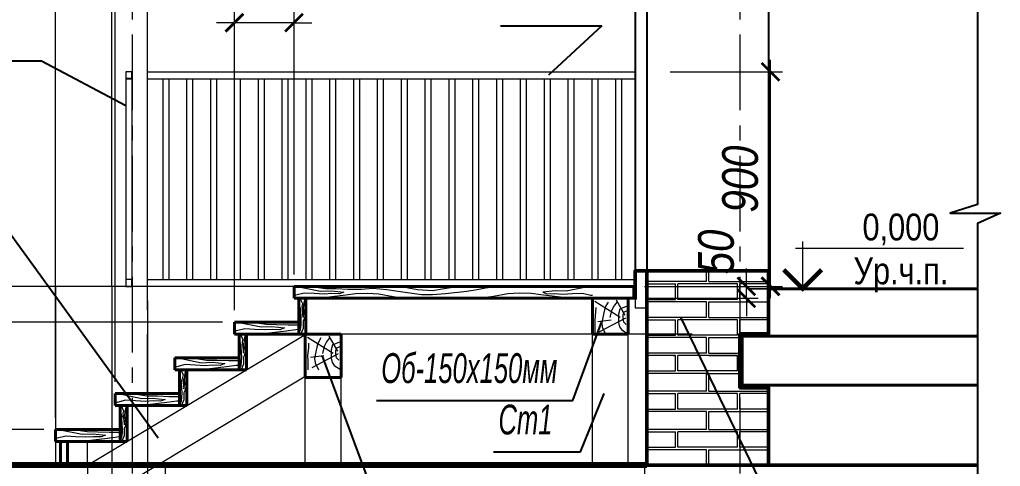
# Model space of a CAD drawing. Header units: millimetres. Extents: x 1582001 to 3303937, y 226471 to 491235.
# Drawn here: x 1601173 to 1609401, y 341480 to 345228 of the extents above; entities that cross this region are included whole.
import ezdxf
from ezdxf.enums import TextEntityAlignment as Align

# ---------------------------------------------------------------- set-up
doc = ezdxf.new("R2010")
doc.units = ezdxf.units.MM
for name, pattern in [('CENTER', [50.8, 31.75, -6.35, 6.35, -6.35]), ('CONTI', [0]), ('GOST2.303 4', [7, 5, -2, 0])]:
    doc.linetypes.add(name, pattern=pattern)
doc.layers.get('Defpoints').update_dxf_attribs({"color": 255, "lineweight": 30})
for name, color, linetype, lineweight in [('A-Wall-G', 22, 'Continuous', 50), ('Интерьер - Лестница_Ном_пера__1', 7, 'Continuous', 13), ('Конструктивный - Несущий_Ном_пера__1', 7, 'Continuous', 13), ('Оси', 251, 'CENTER', 9), ('Отметки', 123, 'Continuous', 18), ('Размер', 84, 'Continuous', 20), ('Стены несущие', 7, 'Continuous', 40), ('Утеплитель', 145, 'Continuous', 9), ('Штриховка', 252, 'Continuous', 15), ('Штриховки', 251, 'Continuous', 20)]:
    doc.layers.add(name, color=color, linetype=linetype, lineweight=lineweight)
doc.layers.add('Rasmer', color=135, linetype='Continuous')
doc.styles.add('-АР-', font='ARIALN.TTF', dxfattribs={"width": 0.98, "height": 300})
doc.styles.add('STYLE1', font='ARIALNI.TTF', dxfattribs={"height": 300})
doc.styles.add('стиль1', font='ARIALNI.TTF', dxfattribs={"width": 0.98, "height": 300})
doc.dimstyles.new('50', dxfattribs={"dimtxt": 270, "dimasz": 150, "dimexe": 100, "dimexo": 100, "dimgap": 100, "dimtad": 1, "dimdec": 0, "dimlfac": 0.5, "dimzin": 0, "dimdsep": 46, "dimtxsty": 'стиль1', "dimblk": 'ARCHTICK', "dimcen": 0, "dimdle": 100, "dimclrd": 256, "dimclre": 256, "dimclrt": 256, "dimadec": 0, "dimazin": 0, "dimtfac": 1, "dimtdec": 0, "dimtix": 1, "dimtmove": 1, "dimatfit": 0, "dimldrblk": 'DOTSMALL', "dimfxl": 0, "dimtolj": 1, "dimtzin": 0, "dimlwd": -1, "dimlwe": -1, "dimarcsym": 0})

# ---------------------------------------------------------------- blocks, each defined once
blk = doc.blocks.new('_ArchTick')
at = {"color": 0, "linetype": 'ByBlock', "const_width": 0.15}
blk.add_lwpolyline([(-0.5, -0.5), (0.5, 0.5)], dxfattribs=at)
blk = doc.blocks.new('*D1130')
at = {"layer": 'Defpoints', "color": 0, "lineweight": -3, "ltscale": 100, "transparency": 16777216}
for p in [(1800719.2, 238935.5), (1801842.7, 238935.5), (1801230.1, 238635.5)]:
    blk.add_point(p, dxfattribs=at)
at = {"layer": 'Размер', "ltscale": 100, "transparency": 16777216}
for p, q in [((1800719.2, 238935.5), (1800719.2, 239085.5)), ((1801742.7, 238935.5), (1800619.2, 238935.5)), ((1800719.2, 238635.5), (1800719.2, 238935.5)), ((1801130.1, 238635.5), (1800619.2, 238635.5)), ((1800719.2, 238635.5), (1800719.2, 238485.5))]:
    blk.add_line(p, q, dxfattribs=at)
at = {"layer": 'Размер', "ltscale": 100, "transparency": 16777216, "xscale": 150, "yscale": 150, "zscale": 150}
for p, rotation in [((1800719.2, 238935.5), 270), ((1800719.2, 238635.5), 90)]:
    blk.add_blockref('_ArchTick', p, dxfattribs=dict(at, rotation=rotation))
at = {"layer": 'Размер', "ltscale": 100, "transparency": 16777216, "insert": (1800466, 238234.5), "char_height": 300, "attachment_point": 5, "rotation": 90, "style": 'стиль1'}
blk.add_mtext('\\A1;150', dxfattribs=at)
blk = doc.blocks.new('_DotSmall')
at = {"color": 0, "linetype": 'ByBlock', "const_width": 0.5}
blk.add_lwpolyline([(-0.0625, 0, 1), (0.0625, 0, 1)], format="xyb", close=True, dxfattribs=at)
blk = doc.blocks.new('*D1131')
at = {"layer": 'Defpoints', "color": 0, "lineweight": -3, "ltscale": 100, "transparency": 16777216}
for p in [(1800719.2, 239835.5), (1801517.3, 239835.5), (1801842.7, 238935.5)]:
    blk.add_point(p, dxfattribs=at)
at = {"layer": 'Размер', "ltscale": 100, "transparency": 16777216}
for p, q in [((1800719.2, 238835.5), (1800719.2, 239935.5)), ((1801417.3, 239835.5), (1800619.2, 239835.5)), ((1801742.7, 238935.5), (1800619.2, 238935.5))]:
    blk.add_line(p, q, dxfattribs=at)
at = {"layer": 'Размер', "ltscale": 100, "transparency": 16777216, "xscale": 150, "yscale": 150, "zscale": 150}
for p, rotation in [((1800719.2, 239835.5), 90), ((1800719.2, 238935.5), 270)]:
    blk.add_blockref('_ArchTick', p, dxfattribs=dict(at, rotation=rotation))
at = {"layer": 'Размер', "ltscale": 100, "transparency": 16777216, "insert": (1800466, 239385.5), "char_height": 300, "attachment_point": 5, "rotation": 90, "style": 'стиль1'}
blk.add_mtext('\\A1;450', dxfattribs=at)
blk = doc.blocks.new('*D1132')
at = {"layer": 'Defpoints', "color": 0, "lineweight": -3, "ltscale": 100, "transparency": 16777216}
for p in [(1800719.2, 240135.5), (1803842.7, 240135.5), (1803342.7, 239835.5)]:
    blk.add_point(p, dxfattribs=at)
at = {"layer": 'Размер', "ltscale": 100, "transparency": 16777216}
for p, q in [((1800719.2, 240135.5), (1800719.2, 240285.5)), ((1803742.7, 240135.5), (1800619.2, 240135.5)), ((1800719.2, 239835.5), (1800719.2, 240135.5)), ((1803242.7, 239835.5), (1800619.2, 239835.5)), ((1800719.2, 239835.5), (1800719.2, 239685.5))]:
    blk.add_line(p, q, dxfattribs=at)
at = {"layer": 'Размер', "ltscale": 100, "transparency": 16777216, "xscale": 150, "yscale": 150, "zscale": 150}
for p, rotation in [((1800719.2, 240135.5), 270), ((1800719.2, 239835.5), 90)]:
    blk.add_blockref('_ArchTick', p, dxfattribs=dict(at, rotation=rotation))
at = {"layer": 'Размер', "ltscale": 100, "transparency": 16777216, "insert": (1800466, 240285.5), "char_height": 300, "attachment_point": 5, "rotation": 90, "style": 'стиль1'}
blk.add_mtext('\\A1;150', dxfattribs=at)
blk = doc.blocks.new('*D1133')
at = {"layer": 'Defpoints', "color": 0, "lineweight": -3, "ltscale": 100, "transparency": 16777216}
for p in [(1806694.7, 240135.5), (1807637.4, 240135.5), (1806694.7, 240035.5)]:
    blk.add_point(p, dxfattribs=at)
at = {"layer": 'Размер', "ltscale": 100, "transparency": 16777216}
for p, q in [((1807637.4, 240135.5), (1807637.4, 240285.5)), ((1806794.7, 240135.5), (1807737.4, 240135.5)), ((1807637.4, 240035.5), (1807637.4, 240135.5)), ((1806794.7, 240035.5), (1807737.4, 240035.5)), ((1807637.4, 240035.5), (1807637.4, 239885.5))]:
    blk.add_line(p, q, dxfattribs=at)
at = {"layer": 'Размер', "ltscale": 100, "transparency": 16777216, "xscale": 150, "yscale": 150, "zscale": 150}
for p, rotation in [((1807637.4, 240135.5), 270), ((1807637.4, 240035.5), 90)]:
    blk.add_blockref('_ArchTick', p, dxfattribs=dict(at, rotation=rotation))
at = {"layer": 'Размер', "ltscale": 100, "transparency": 16777216, "insert": (1807384.2, 240423.8), "char_height": 300, "attachment_point": 5, "rotation": 90, "style": 'стиль1'}
blk.add_mtext('\\A1;50', dxfattribs=at)
blk = doc.blocks.new('*D1134')
at = {"layer": 'Defpoints', "color": 0, "lineweight": -3, "ltscale": 100, "transparency": 16777216}
for p in [(1806897.2, 241935.1), (1807839.9, 241935.1), (1806694.7, 240135.5)]:
    blk.add_point(p, dxfattribs=at)
at = {"layer": 'Размер', "ltscale": 100, "transparency": 16777216}
for p, q in [((1807839.9, 240035.5), (1807839.9, 242035.1)), ((1806997.2, 241935.1), (1807939.9, 241935.1)), ((1806794.7, 240135.5), (1807939.9, 240135.5))]:
    blk.add_line(p, q, dxfattribs=at)
at = {"layer": 'Размер', "ltscale": 100, "transparency": 16777216, "xscale": 150, "yscale": 150, "zscale": 150}
for p, rotation in [((1807839.9, 241935.1), 90), ((1807839.9, 240135.5), 270)]:
    blk.add_blockref('_ArchTick', p, dxfattribs=dict(at, rotation=rotation))
at = {"layer": 'Размер', "ltscale": 100, "transparency": 16777216, "insert": (1807586.7, 241035.3), "char_height": 300, "attachment_point": 5, "rotation": 90, "style": 'стиль1'}
blk.add_mtext('\\A1;900', dxfattribs=at)
blk = doc.blocks.new('*D1135')
at = {"layer": 'Defpoints', "color": 0, "lineweight": -3, "ltscale": 100, "transparency": 16777216}
for p in [(1806346.7, 238635.5), (1806646.7, 238635.5), (1806346.7, 236386.1)]:
    blk.add_point(p, dxfattribs=at)
at = {"layer": 'Размер', "ltscale": 100, "transparency": 16777216}
for p, q in [((1806346.7, 238535.5), (1806346.7, 236286.1)), ((1806646.7, 238535.5), (1806646.7, 236286.1)), ((1806346.7, 236386.1), (1806196.7, 236386.1)), ((1806646.7, 236386.1), (1806346.7, 236386.1)), ((1806646.7, 236386.1), (1806796.7, 236386.1))]:
    blk.add_line(p, q, dxfattribs=at)
at = {"layer": 'Размер', "ltscale": 100, "transparency": 16777216, "xscale": 150, "yscale": 150, "zscale": 150}
blk.add_blockref('_ArchTick', (1806346.7, 236386.1), dxfattribs=at)
at = {"layer": 'Размер', "ltscale": 100, "transparency": 16777216, "xscale": 150, "yscale": 150, "zscale": 150, "rotation": 180}
blk.add_blockref('_ArchTick', (1806646.7, 236386.1), dxfattribs=at)
at = {"layer": 'Размер', "ltscale": 100, "transparency": 16777216, "insert": (1807154.5, 236639.3), "char_height": 300, "attachment_point": 5, "style": 'стиль1'}
blk.add_mtext('\\A1;150', dxfattribs=at)
blk = doc.blocks.new('*D1136')
at = {"layer": 'Defpoints', "color": 0, "lineweight": -3, "ltscale": 100, "transparency": 16777216}
for p in [(1803936.7, 238635.5), (1804236.7, 238635.5), (1803936.7, 236386.1)]:
    blk.add_point(p, dxfattribs=at)
at = {"layer": 'Размер', "ltscale": 100, "transparency": 16777216}
for p, q in [((1803936.7, 238535.5), (1803936.7, 236286.1)), ((1804236.7, 238535.5), (1804236.7, 236286.1)), ((1803936.7, 236386.1), (1803786.7, 236386.1)), ((1804086.7, 236386.1), (1803887.2, 235734.4)), ((1804236.7, 236386.1), (1803936.7, 236386.1)), ((1804236.7, 236386.1), (1803936.7, 236386.1)), ((1804236.7, 236386.1), (1804386.7, 236386.1)), ((1803887.2, 235734.4), (1803172, 235734.4))]:
    blk.add_line(p, q, dxfattribs=at)
at = {"layer": 'Размер', "ltscale": 100, "transparency": 16777216, "xscale": 150, "yscale": 150, "zscale": 150}
blk.add_blockref('_ArchTick', (1803936.7, 236386.1), dxfattribs=at)
at = {"layer": 'Размер', "ltscale": 100, "transparency": 16777216, "xscale": 150, "yscale": 150, "zscale": 150, "rotation": 180}
blk.add_blockref('_ArchTick', (1804236.7, 236386.1), dxfattribs=at)
at = {"layer": 'Размер', "ltscale": 100, "transparency": 16777216, "insert": (1803529.6, 235987.6), "char_height": 300, "attachment_point": 5, "style": 'стиль1'}
blk.add_mtext('\\A1;150', dxfattribs=at)
blk = doc.blocks.new('*D1137')
at = {"layer": 'Defpoints', "color": 0, "lineweight": -3, "ltscale": 100, "transparency": 16777216}
for p in [(1803342.7, 242346.6), (1803842.7, 240135.5), (1803342.7, 239835.5)]:
    blk.add_point(p, dxfattribs=at)
at = {"layer": 'Размер', "ltscale": 100, "transparency": 16777216}
for p, q in [((1803342.7, 239935.5), (1803342.7, 242446.6)), ((1803842.7, 240235.5), (1803842.7, 242446.6)), ((1803342.7, 242346.6), (1803192.7, 242346.6)), ((1803842.7, 242346.6), (1803342.7, 242346.6)), ((1803842.7, 242346.6), (1803992.7, 242346.6))]:
    blk.add_line(p, q, dxfattribs=at)
at = {"layer": 'Размер', "ltscale": 100, "transparency": 16777216, "xscale": 150, "yscale": 150, "zscale": 150}
blk.add_blockref('_ArchTick', (1803342.7, 242346.6), dxfattribs=at)
at = {"layer": 'Размер', "ltscale": 100, "transparency": 16777216, "xscale": 150, "yscale": 150, "zscale": 150, "rotation": 180}
blk.add_blockref('_ArchTick', (1803842.7, 242346.6), dxfattribs=at)
at = {"layer": 'Размер', "ltscale": 100, "transparency": 16777216, "insert": (1803592.7, 242599.8), "char_height": 300, "attachment_point": 5, "style": 'стиль1'}
blk.add_mtext('\\A1;250', dxfattribs=at)
blk = doc.blocks.new('*D1138')
at = {"layer": 'Defpoints', "color": 0, "lineweight": -3, "ltscale": 100, "transparency": 16777216}
for p in [(1802342.7, 243860.3), (1803342.7, 239835.5), (1802342.7, 239235.5)]:
    blk.add_point(p, dxfattribs=at)
at = {"layer": 'Размер', "ltscale": 100, "transparency": 16777216}
for p, q in [((1802342.7, 239335.5), (1802342.7, 243960.3)), ((1803342.7, 239935.5), (1803342.7, 243960.3)), ((1803442.7, 243860.3), (1802242.7, 243860.3))]:
    blk.add_line(p, q, dxfattribs=at)
at = {"layer": 'Размер', "ltscale": 100, "transparency": 16777216, "xscale": 150, "yscale": 150, "zscale": 150, "rotation": 180}
blk.add_blockref('_ArchTick', (1802342.7, 243860.3), dxfattribs=at)
at = {"layer": 'Размер', "ltscale": 100, "transparency": 16777216, "xscale": 150, "yscale": 150, "zscale": 150}
blk.add_blockref('_ArchTick', (1803342.7, 243860.3), dxfattribs=at)
at = {"layer": 'Размер', "ltscale": 100, "transparency": 16777216, "insert": (1802842.7, 244113.5), "char_height": 300, "attachment_point": 5, "style": 'стиль1'}
blk.add_mtext('\\A1;500', dxfattribs=at)
blk = doc.blocks.new('*D1139')
at = {"layer": 'Defpoints', "color": 0, "lineweight": -3, "ltscale": 100, "transparency": 16777216}
for p in [(1801842.7, 243860.3), (1802342.7, 239235.5), (1801842.7, 238935.5)]:
    blk.add_point(p, dxfattribs=at)
at = {"layer": 'Размер', "ltscale": 100, "transparency": 16777216}
for p, q in [((1801842.7, 239035.5), (1801842.7, 243960.3)), ((1802342.7, 239335.5), (1802342.7, 243960.3)), ((1801842.7, 243860.3), (1801692.7, 243860.3)), ((1802342.7, 243860.3), (1801842.7, 243860.3)), ((1802342.7, 243860.3), (1802492.7, 243860.3))]:
    blk.add_line(p, q, dxfattribs=at)
at = {"layer": 'Размер', "ltscale": 100, "transparency": 16777216, "xscale": 150, "yscale": 150, "zscale": 150}
blk.add_blockref('_ArchTick', (1801842.7, 243860.3), dxfattribs=at)
at = {"layer": 'Размер', "ltscale": 100, "transparency": 16777216, "xscale": 150, "yscale": 150, "zscale": 150, "rotation": 180}
blk.add_blockref('_ArchTick', (1802342.7, 243860.3), dxfattribs=at)
at = {"layer": 'Размер', "ltscale": 100, "transparency": 16777216, "insert": (1802092.7, 244113.5), "char_height": 300, "attachment_point": 5, "style": 'стиль1'}
blk.add_mtext('\\A1;250', dxfattribs=at)
blk = doc.blocks.new('*D1140')
at = {"layer": 'Defpoints', "color": 0, "lineweight": -3, "ltscale": 100, "transparency": 16777216}
for p in [(1802612.7, 240113.4), (1803936.7, 238635.5), (1802612.7, 236386.1)]:
    blk.add_point(p, dxfattribs=at)
at = {"layer": 'Размер', "ltscale": 100, "transparency": 16777216}
for p, q in [((1802612.7, 240013.4), (1802612.7, 236286.1)), ((1803936.7, 238535.5), (1803936.7, 236286.1)), ((1804036.7, 236386.1), (1802512.7, 236386.1))]:
    blk.add_line(p, q, dxfattribs=at)
at = {"layer": 'Размер', "ltscale": 100, "transparency": 16777216, "xscale": 150, "yscale": 150, "zscale": 150, "rotation": 180}
blk.add_blockref('_ArchTick', (1802612.7, 236386.1), dxfattribs=at)
at = {"layer": 'Размер', "ltscale": 100, "transparency": 16777216, "xscale": 150, "yscale": 150, "zscale": 150}
blk.add_blockref('_ArchTick', (1803936.7, 236386.1), dxfattribs=at)
at = {"layer": 'Размер', "ltscale": 100, "transparency": 16777216, "insert": (1803274.7, 236639.3), "char_height": 300, "attachment_point": 5, "style": 'стиль1'}
blk.add_mtext('\\A1;662', dxfattribs=at)
blk = doc.blocks.new('*D1141')
at = {"layer": 'Defpoints', "color": 0, "lineweight": -3, "ltscale": 100, "transparency": 16777216}
for p in [(1802312.7, 240135.5), (1802612.7, 240113.4), (1802312.7, 237864)]:
    blk.add_point(p, dxfattribs=at)
at = {"layer": 'Размер', "ltscale": 100, "transparency": 16777216}
for p, q in [((1802312.7, 240035.5), (1802312.7, 237764)), ((1802612.7, 240013.4), (1802612.7, 237764)), ((1802312.7, 237864), (1802162.7, 237864)), ((1802612.7, 237864), (1802312.7, 237864)), ((1802612.7, 237864), (1802312.7, 237864)), ((1802612.7, 237864), (1802762.7, 237864)), ((1803735.1, 237864), (1802612.7, 237864))]:
    blk.add_line(p, q, dxfattribs=at)
at = {"layer": 'Размер', "ltscale": 100, "transparency": 16777216, "xscale": 150, "yscale": 150, "zscale": 150}
blk.add_blockref('_ArchTick', (1802312.7, 237864), dxfattribs=at)
at = {"layer": 'Размер', "ltscale": 100, "transparency": 16777216, "xscale": 150, "yscale": 150, "zscale": 150, "rotation": 180}
blk.add_blockref('_ArchTick', (1802612.7, 237864), dxfattribs=at)
at = {"layer": 'Размер', "ltscale": 100, "transparency": 16777216, "insert": (1803377.5, 238117.2), "char_height": 300, "attachment_point": 5, "style": 'стиль1'}
blk.add_mtext('\\A1;150', dxfattribs=at)
blk = doc.blocks.new('OTMETKA')
at = {"color": 0, "linetype": 'Continuous', "lineweight": -2}
for p, q in [((24, 4.5), (5.2, 4.5)), ((6, 5.3), (6, 0)), ((9, 0), (0, 0)), ((0, 0), (6, 0))]:
    blk.add_line(p, q, dxfattribs=at)
at = {"color": 0, "linetype": 'Continuous', "lineweight": -2, "const_width": 0.5}
blk.add_lwpolyline([(3.88, 2.12), (6, 0), (8.12, 2.12)], dxfattribs=at)
at = {"color": 0, "linetype": 'Continuous', "lineweight": -2, "style": '-АР-', "flags": 8}
blk.add_attdef('OTMETKA', text='', height=3, dxfattribs=at).set_placement((17, 4.5), align=Align.BOTTOM_CENTER)
blk.add_attdef('FLOOR', text='', height=3, dxfattribs=at).set_placement((17, 3.5), align=Align.TOP_CENTER)
blk = doc.blocks.new('1-1')
blk.add_line((1807823.5, 244405.5), (1807823.5, 240265.5))
at = {"lineweight": 40, "ltscale": 100}
blk.add_line((1809576.3, 240115.5), (1807823.5, 240115.5), dxfattribs=at)
at = {"color": 0, "lineweight": -3, "ltscale": 100}
blk.add_lwpolyline([(1809576.3, 245193.6), (1809576.3, 240822.6), (1809346.4, 240750.5), (1809768.6, 240750.5), (1809576.3, 240661.4), (1809576.3, 236502.5)], dxfattribs=at)
for points in [[(1806703.5, 244405.5), (1806703.5, 240265.5)], [(1806803.5, 244395.5), (1806803.5, 240255.5)]]:
    blk.add_lwpolyline(points)
at = {"color": 255, "lineweight": -3, "ltscale": 100}
blk.add_lwpolyline([(1802482.5, 241876.5), (1802432.5, 241876.5)], dxfattribs=at)
at = {"lineweight": 40, "ltscale": 100}
blk.add_lwpolyline([(1809576.3, 239716.4), (1809576.3, 239716.4), (1807603.5, 239716.4), (1807603.5, 239716.4), (1807603.5, 239305.5), (1807603.5, 239305.5), (1809576.3, 239305.5)], dxfattribs=at)
at = {"layer": 'A-Wall-G', "lineweight": 20}
for p, q in [((1807303.5, 240175.5), (1807303.5, 240265.5)), ((1807303.5, 240175.5), (1807303.5, 240265.5)), ((1807323.5, 240175.5), (1807323.5, 240265.5)), ((1807323.5, 240175.5), (1807323.5, 240265.5)), ((1807303.5, 240175.5), (1806803.5, 240175.5)), ((1806803.5, 240155.5), (1807043.5, 240155.5)), ((1806803.5, 240155.5), (1807043.5, 240155.5)), ((1807043.5, 240025.5), (1807043.5, 240155.5)), ((1807563.5, 240155.5), (1807063.5, 240155.5)), ((1807563.5, 240155.5), (1807063.5, 240155.5)), ((1807063.5, 240025.5), (1807063.5, 240155.5)), ((1807323.5, 240175.5), (1807823.5, 240175.5)), ((1807563.5, 240025.5), (1807563.5, 240155.5)), ((1807583.5, 240025.5), (1807583.5, 240155.5)), ((1807823.5, 240155.5), (1807583.5, 240155.5)), ((1806803.5, 240025.5), (1807043.5, 240025.5)), ((1806803.5, 240025.5), (1807043.5, 240025.5)), ((1807563.5, 240025.5), (1807063.5, 240025.5)), ((1807563.5, 240025.5), (1807063.5, 240025.5)), ((1807303.5, 240005.5), (1806803.5, 240005.5)), ((1807303.5, 240005.5), (1806803.5, 240005.5)), ((1807303.5, 239875.5), (1807303.5, 240005.5)), ((1807303.5, 239875.5), (1807303.5, 240005.5)), ((1807323.5, 239875.5), (1807323.5, 240005.5)), ((1807323.5, 240005.5), (1807823.5, 240005.5)), ((1807323.5, 239875.5), (1807323.5, 240005.5)), ((1807323.5, 240005.5), (1807823.5, 240005.5)), ((1807303.5, 239875.5), (1806803.5, 239875.5)), ((1806803.5, 239855.5), (1807043.5, 239855.5)), ((1806803.5, 239855.5), (1807043.5, 239855.5)), ((1807043.5, 239745.5), (1807043.5, 239855.5)), ((1807043.5, 239725.5), (1807043.5, 239855.5)), ((1807563.5, 239855.5), (1807063.5, 239855.5)), ((1807563.5, 239855.5), (1807063.5, 239855.5)), ((1807063.5, 239725.5), (1807063.5, 239855.5)), ((1807323.5, 239875.5), (1807823.5, 239875.5)), ((1807563.5, 239725.5), (1807563.5, 239855.5)), ((1807563.5, 239725.5), (1807563.5, 239855.5)), ((1807583.5, 239725.5), (1807583.5, 239855.5)), ((1807823.5, 239855.5), (1807583.5, 239855.5)), ((1806803.5, 239725.5), (1807043.5, 239725.5)), ((1807303.5, 239705.5), (1806803.5, 239705.5)), ((1807303.5, 239705.5), (1806803.5, 239705.5)), ((1807023.5, 239725.5), (1807043.5, 239725.5)), ((1807563.5, 239725.5), (1807063.5, 239725.5)), ((1807563.5, 239725.5), (1807063.5, 239725.5)), ((1807303.5, 239575.5), (1807303.5, 239705.5)), ((1807303.5, 239575.5), (1807303.5, 239705.5)), ((1807323.5, 239575.5), (1807323.5, 239705.5)), ((1807323.5, 239705.5), (1807583.5, 239705.5)), ((1807323.5, 239575.5), (1807323.5, 239705.5)), ((1807323.5, 239705.5), (1807583.5, 239705.5)), ((1807823.5, 239745.5), (1807583.5, 239745.5)), ((1807823.5, 239745.5), (1807583.5, 239745.5)), ((1807303.5, 239575.5), (1806803.5, 239575.5)), ((1807043.5, 239555.5), (1806803.5, 239555.5)), ((1807023.5, 239555.5), (1807043.5, 239555.5)), ((1807023.5, 239555.5), (1807043.5, 239555.5)), ((1807043.5, 239425.5), (1807043.5, 239555.5)), ((1807043.5, 239425.5), (1807043.5, 239555.5)), ((1807563.5, 239555.5), (1807063.5, 239555.5)), ((1807063.5, 239425.5), (1807063.5, 239555.5)), ((1807563.5, 239555.5), (1807063.5, 239555.5)), ((1807063.5, 239425.5), (1807063.5, 239555.5)), ((1807323.5, 239575.5), (1807583.5, 239575.5)), ((1807323.5, 239555.5), (1807563.5, 239555.5)), ((1807323.5, 239555.5), (1807563.5, 239555.5)), ((1807563.5, 239425.5), (1807563.5, 239555.5)), ((1807563.5, 239425.5), (1807563.5, 239555.5)), ((1807583.5, 239425.5), (1807583.5, 239555.5)), ((1806803.5, 239425.5), (1807043.5, 239425.5)), ((1806803.5, 239425.5), (1807043.5, 239425.5)), ((1807303.5, 239405.5), (1806803.5, 239405.5)), ((1807303.5, 239405.5), (1806803.5, 239405.5)), ((1807563.5, 239425.5), (1807063.5, 239425.5)), ((1807563.5, 239425.5), (1807063.5, 239425.5)), ((1807303.5, 239275.5), (1807303.5, 239405.5)), ((1807303.5, 239275.5), (1807303.5, 239405.5)), ((1807303.5, 239255.5), (1807303.5, 239385.5)), ((1807303.5, 239255.5), (1807303.5, 239385.5)), ((1807323.5, 239275.5), (1807323.5, 239405.5)), ((1807323.5, 239405.5), (1807583.5, 239405.5)), ((1807323.5, 239275.5), (1807323.5, 239405.5)), ((1807323.5, 239405.5), (1807583.5, 239405.5)), ((1807323.5, 239255.5), (1807323.5, 239385.5)), ((1807323.5, 239255.5), (1807323.5, 239385.5)), ((1807303.5, 239255.5), (1806803.5, 239255.5)), ((1807303.5, 239255.5), (1806803.5, 239255.5)), ((1806803.5, 239235.5), (1807043.5, 239235.5)), ((1806803.5, 239235.5), (1807043.5, 239235.5)), ((1807043.5, 239105.5), (1807043.5, 239235.5)), ((1807043.5, 239105.5), (1807043.5, 239235.5)), ((1807563.5, 239235.5), (1807063.5, 239235.5)), ((1807063.5, 239105.5), (1807063.5, 239235.5)), ((1807563.5, 239235.5), (1807063.5, 239235.5)), ((1807063.5, 239105.5), (1807063.5, 239235.5)), ((1807323.5, 239255.5), (1807823.5, 239255.5)), ((1807323.5, 239255.5), (1807823.5, 239255.5)), ((1807563.5, 239105.5), (1807563.5, 239235.5)), ((1807563.5, 239105.5), (1807563.5, 239235.5)), ((1807583.5, 239105.5), (1807583.5, 239235.5)), ((1807823.5, 239235.5), (1807583.5, 239235.5)), ((1806803.5, 239105.5), (1807043.5, 239105.5)), ((1806803.5, 239105.5), (1807043.5, 239105.5)), ((1807303.5, 239085.5), (1806803.5, 239085.5)), ((1807303.5, 239085.5), (1806803.5, 239085.5)), ((1807563.5, 239105.5), (1807063.5, 239105.5)), ((1807563.5, 239105.5), (1807063.5, 239105.5)), ((1807303.5, 238955.5), (1807303.5, 239085.5)), ((1807303.5, 238955.5), (1807303.5, 239085.5)), ((1807303.5, 238935.5), (1807303.5, 239065.5)), ((1807303.5, 238935.5), (1807303.5, 239065.5)), ((1807323.5, 238955.5), (1807323.5, 239085.5)), ((1807323.5, 239085.5), (1807823.5, 239085.5)), ((1807323.5, 238955.5), (1807323.5, 239085.5)), ((1807323.5, 239085.5), (1807823.5, 239085.5)), ((1807323.5, 238935.5), (1807323.5, 239065.5)), ((1807323.5, 238935.5), (1807323.5, 239065.5)), ((1807823.5, 239105.5), (1807583.5, 239105.5)), ((1807823.5, 239105.5), (1807583.5, 239105.5)), ((1807303.5, 238935.5), (1806803.5, 238935.5)), ((1807303.5, 238935.5), (1806803.5, 238935.5)), ((1806803.5, 238915.5), (1807043.5, 238915.5)), ((1806803.5, 238915.5), (1807043.5, 238915.5)), ((1807043.5, 238785.5), (1807043.5, 238915.5)), ((1807043.5, 238785.5), (1807043.5, 238915.5)), ((1807563.5, 238915.5), (1807063.5, 238915.5)), ((1807063.5, 238785.5), (1807063.5, 238915.5)), ((1807563.5, 238915.5), (1807063.5, 238915.5)), ((1807063.5, 238785.5), (1807063.5, 238915.5)), ((1807323.5, 238935.5), (1807823.5, 238935.5)), ((1807323.5, 238935.5), (1807823.5, 238935.5)), ((1807563.5, 238785.5), (1807563.5, 238915.5)), ((1807563.5, 238785.5), (1807563.5, 238915.5)), ((1807583.5, 238785.5), (1807583.5, 238915.5)), ((1807823.5, 238915.5), (1807583.5, 238915.5)), ((1806803.5, 238785.5), (1807043.5, 238785.5)), ((1806803.5, 238785.5), (1807043.5, 238785.5)), ((1807563.5, 238785.5), (1807063.5, 238785.5)), ((1807563.5, 238785.5), (1807063.5, 238785.5)), ((1807823.5, 238785.5), (1807583.5, 238785.5)), ((1807823.5, 238785.5), (1807583.5, 238785.5)), ((1807303.5, 238765.5), (1806803.5, 238765.5)), ((1807303.5, 238765.5), (1806803.5, 238765.5)), ((1807303.5, 238635.5), (1807303.5, 238765.5)), ((1807303.5, 238635.5), (1807303.5, 238765.5)), ((1807323.5, 238635.5), (1807323.5, 238765.5)), ((1807323.5, 238765.5), (1807823.5, 238765.5)), ((1807323.5, 238635.5), (1807323.5, 238765.5)), ((1807323.5, 238765.5), (1807823.5, 238765.5)), ((1807303.5, 238635.5), (1806803.5, 238635.5)), ((1807323.5, 238635.5), (1807823.5, 238635.5))]:
    blk.add_line(p, q, dxfattribs=at)
at = {"layer": 'A-Wall-G', "color": 0, "ltscale": 100}
blk.add_line((1809576.3, 238635.4), (1806803.5, 238635.5), dxfattribs=at)
at = {"layer": 'A-Wall-G', "ltscale": 100}
for points in [[(1806703.5, 240025.5), (1806703.5, 240265.5), (1806803.5, 240265.5)], [(1807823.5, 238635.5), (1807823.5, 239285.5), (1807583.5, 239285.5), (1807583.5, 239735.5), (1807823.5, 239735.5), (1807823.5, 240265.5), (1806803.5, 240265.5), (1806803.5, 239965.5), (1806803.5, 239965.5), (1806803.5, 239515.5), (1806803.5, 239515.5), (1806803.5, 238635.5)]]:
    blk.add_lwpolyline(points, dxfattribs=at)
at = {"layer": 'Rasmer', "ltscale": 2}
for p, q in [((1805575.1, 242320.3), (1806426, 242320.3)), ((1806426, 242320.3), (1805976.5, 241907)), ((1800779.7, 242028), (1801724.3, 242028)), ((1801724.3, 242028), (1802432.5, 241653.3)), ((1800989, 241226.5), (1802703.2, 238863.6)), ((1807084.2, 239876.3), (1807981.6, 238027.6)), ((1804077.4, 239550.2), (1804667.7, 237960.6)), ((1806247.3, 238747.2), (1806444.6, 239237.5)), ((1804533.6, 239178.2), (1806181.5, 239178.2)), ((1805517.1, 238747.2), (1806247.3, 238747.2))]:
    blk.add_line(p, q, dxfattribs=at)
blk.add_lwpolyline([(1806181.5, 239178.2), (1806426.2, 239841.8)], dxfattribs=at)
at = {"layer": 'Интерьер - Лестница_Ном_пера__1', "linetype": 'Continuous', "lineweight": 40}
for p, q in [((1806694.7, 240135.5), (1803842.7, 240135.5)), ((1803842.7, 240035.5), (1803842.7, 240135.5)), ((1806694.7, 240035.5), (1806694.7, 240135.5)), ((1804242.7, 240035.5), (1803842.7, 240035.5)), ((1803882.7, 239735.5), (1803882.7, 240035.5)), ((1803942.7, 239734.4), (1803942.7, 240035.5)), ((1804242.7, 240035.5), (1806694.7, 240035.5)), ((1804242.7, 240035.5), (1804242.7, 240035.5)), ((1806346.7, 240035.5), (1806346.7, 239734.4)), ((1806646.7, 239734.4), (1806646.7, 240035.5)), ((1803882.7, 239835.5), (1803342.7, 239835.5)), ((1803342.7, 239735.5), (1803342.7, 239835.5)), ((1803442.7, 239735.5), (1803342.7, 239735.5)), ((1803382.7, 239435.5), (1803382.7, 239735.5)), ((1803442.7, 239435.5), (1803442.7, 239735.5)), ((1803442.7, 239735.5), (1803942.7, 239735.5)), ((1803936.7, 239735.5), (1803936.7, 239370.2)), ((1803936.7, 239735.5), (1804236.7, 239735.5)), ((1804236.7, 239370.2), (1804236.7, 239735.5)), ((1806346.7, 239734.4), (1806646.7, 239734.4)), ((1803382.7, 239535.5), (1802842.7, 239535.5)), ((1802842.7, 239435.5), (1802842.7, 239535.5)), ((1802942.7, 239435.5), (1802842.7, 239435.5)), ((1802882.7, 239135.5), (1802882.7, 239435.5)), ((1802942.7, 239135.5), (1802942.7, 239435.5)), ((1802942.7, 239435.5), (1803442.7, 239435.5)), ((1803936.7, 239370.2), (1804236.7, 239370.2)), ((1802882.7, 239235.5), (1802342.7, 239235.5)), ((1802342.7, 239135.5), (1802342.7, 239235.5)), ((1802442.7, 239135.5), (1802342.7, 239135.5)), ((1802382.7, 238835.5), (1802382.7, 239135.5)), ((1802442.7, 238835.5), (1802442.7, 239135.5)), ((1802442.7, 239135.5), (1802942.7, 239135.5)), ((1802382.7, 238935.5), (1801842.7, 238935.5)), ((1801842.7, 238835.5), (1801842.7, 238935.5)), ((1801942.7, 238835.5), (1801842.7, 238835.5)), ((1801882.7, 238635.5), (1801882.7, 238835.5)), ((1801942.7, 238635.5), (1801942.7, 238835.5)), ((1801942.7, 238835.5), (1802442.7, 238835.5)), ((1801942.7, 238835.5), (1801942.7, 238635.5)), ((1801942.7, 238635.5), (1801942.7, 238815.5)), ((1801942.7, 238635.5), (1801882.7, 238635.5))]:
    blk.add_line(p, q, dxfattribs=at)
at = {"layer": 'Интерьер - Лестница_Ном_пера__1', "linetype": 'Continuous', "lineweight": 80}
for p, q in [((1802109.4, 238635.5), (1799105.2, 238635.5)), ((1806803.5, 238635.5), (1802109.4, 238635.5))]:
    blk.add_line(p, q, dxfattribs=at)
at = {"layer": 'Конструктивный - Несущий_Ном_пера__1', "color": 24, "linetype": 'Continuous'}
for p, q in [((1802312.7, 240135.5), (1802312.7, 245011.5)), ((1802612.7, 240113.4), (1802612.7, 245011.5)), ((1802612.7, 241935.1), (1806703.5, 241935.1)), ((1802612.7, 241935.1), (1806703.5, 241935.1)), ((1802432.5, 241876.5), (1802432.5, 240194.1)), ((1802482.5, 241876.5), (1802482.5, 240194.1)), ((1802612.7, 241876.5), (1806703.5, 241876.5)), ((1802741, 241876.5), (1802741, 240194.1)), ((1802791, 241876.5), (1802791, 240194.1)), ((1802941, 241876.5), (1802941, 240194.1)), ((1802991, 241876.5), (1802991, 240194.1)), ((1803141, 241876.5), (1803141, 240194.1)), ((1803191, 241876.5), (1803191, 240194.1)), ((1803341, 241876.5), (1803341, 240194.1)), ((1803391, 241876.5), (1803391, 240194.1)), ((1803541, 241876.5), (1803541, 240194.1)), ((1803591, 241876.5), (1803591, 240194.1)), ((1803741, 241876.5), (1803741, 240194.1)), ((1803791, 241876.5), (1803791, 240194.1)), ((1803941, 241876.5), (1803941, 240194.1)), ((1803991, 241876.5), (1803991, 240194.1)), ((1804141, 241876.5), (1804141, 240194.1)), ((1804191, 241876.5), (1804191, 240194.1)), ((1804341, 241876.5), (1804341, 240194.1)), ((1804391, 241876.5), (1804391, 240194.1)), ((1804541, 241876.5), (1804541, 240194.1)), ((1804591, 241876.5), (1804591, 240194.1)), ((1804741, 241876.5), (1804741, 240194.1)), ((1804791, 241876.5), (1804791, 240194.1)), ((1804941, 241876.5), (1804941, 240194.1)), ((1804991, 241876.5), (1804991, 240194.1)), ((1805141, 241876.5), (1805141, 240194.1)), ((1805191, 241876.5), (1805191, 240194.1)), ((1805341, 241876.5), (1805341, 240194.1)), ((1805391, 241876.5), (1805391, 240194.1)), ((1805541, 241876.5), (1805541, 240194.1)), ((1805591, 241876.5), (1805591, 240194.1)), ((1805741, 241876.5), (1805741, 240194.1)), ((1805791, 241876.5), (1805791, 240194.1)), ((1805941, 241876.5), (1805941, 240194.1)), ((1805991, 241876.5), (1805991, 240194.1)), ((1806141, 241876.5), (1806141, 240194.1)), ((1806191, 241876.5), (1806191, 240194.1)), ((1806341, 241876.5), (1806341, 240194.1)), ((1806391, 241876.5), (1806391, 240194.1)), ((1806541, 241876.5), (1806541, 240194.1)), ((1806591, 241876.5), (1806591, 240194.1)), ((1802612.7, 240194.1), (1806703.5, 240194.1)), ((1804242.7, 240135.5), (1806703.5, 240135.5)), ((1806782.7, 240135.5), (1806883.2, 240135.5)), ((1806646.7, 239734.4), (1806646.7, 240035.5)), ((1802109.4, 238635.5), (1803942.7, 239735.5)), ((1807183.2, 239734.4), (1804242.7, 239734.4)), ((1806346.7, 238635.5), (1806346.7, 239734.4)), ((1806646.7, 238635.5), (1806646.7, 239734.4)), ((1803936.7, 238635.5), (1803936.7, 239634.4)), ((1804236.7, 238635.5), (1804236.7, 239634.4)), ((1802109.4, 238635.5), (1802109.4, 238835.5))]:
    blk.add_line(p, q, dxfattribs=at)
for points in [[(1802432.5, 241876.5), (1802483, 241876.5), (1802483, 241935.1), (1802432.5, 241935.1)], [(1802432.5, 240135.5), (1802483, 240135.5), (1802483, 240194.1), (1802432.5, 240194.1)]]:
    blk.add_lwpolyline(points, close=True, dxfattribs=at)
at = {"layer": 'Конструктивный - Несущий_Ном_пера__1', "color": 0, "linetype": 'Continuous'}
blk.add_lwpolyline([(1803842.7, 240135.5), (1801842.7, 240135.5), (1801842.7, 238635.5)], dxfattribs=at)
at = {"layer": 'Конструктивный - Несущий_Ном_пера__1', "color": 24, "linetype": 'Continuous'}
blk.add_lwpolyline([(1802109.4, 238635.5), (1802109.4, 238485.5), (1802442.5, 238485.5), (1803942.7, 239385.7)], dxfattribs=at)
at = {"layer": 'Оси', "ltscale": 20}
for p, q in [((1802483.5, 245295.5), (1802483.5, 234446.4)), ((1807583.5, 245295.5), (1807583.5, 234446.4))]:
    blk.add_line(p, q, dxfattribs=at)
at = {"layer": 'Стены несущие'}
blk.add_lwpolyline([(1804263.5, 240035.5), (1806703.5, 240035.5), (1806703.5, 240265.5), (1806803.5, 240265.5)], dxfattribs=at)
at = {"layer": 'Утеплитель'}
blk.add_lwpolyline([(1806803.5, 240265.5), (1806703.5, 240265.5), (1806703.5, 239955.5), (1806803.5, 239955.5)], close=True, dxfattribs=at)
at = {"layer": 'Штриховка', "linetype": 'CONTI', "ltscale": 20}
for p, q in [((1806620.5, 239891.1), (1806547.9, 240018.8)), ((1806580.1, 239872.8), (1806365.7, 240007.4)), ((1806374.7, 239959), (1806373.1, 239921.2)), ((1806446.7, 239938), (1806432.2, 239873.6)), ((1806459.7, 239972.4), (1806446.7, 239938)), ((1806477.4, 240003.6), (1806459.7, 239972.4)), ((1806526.4, 239970.3), (1806506.6, 239931.8)), ((1806550.3, 240003.6), (1806526.4, 239970.3)), ((1806574.8, 239943.7), (1806563.9, 239901.6)), ((1806601.4, 239954.7), (1806574.8, 239943.7)), ((1806646.7, 239973.4), (1806601.4, 239954.7)), ((1806373.1, 239921.2), (1806366.5, 239851.4)), ((1806624.3, 239868.3), (1806401, 239751.3)), ((1806432.2, 239873.6), (1806424, 239830.1)), ((1806506.6, 239931.8), (1806491, 239873.5)), ((1806563.9, 239901.6), (1806564.9, 239865.2)), ((1806564.9, 239865.2), (1806564.9, 239832.9)), ((1806609.7, 239918.2), (1806600.3, 239893.3)), ((1806600.3, 239893.3), (1806600.3, 239863.1)), ((1806600.3, 239863.1), (1806605.5, 239839.2)), ((1806646.7, 239933.6), (1806609.7, 239918.2)), ((1806366.5, 239851.4), (1806367.3, 239811.2)), ((1806367.3, 239811.2), (1806367.3, 239735.5)), ((1806503.7, 239851.4), (1806392, 239837.5)), ((1806424, 239830.1), (1806428.9, 239794.8)), ((1806428.9, 239794.8), (1806456.9, 239735.5)), ((1806564.9, 239832.9), (1806572.2, 239796.5)), ((1806572.2, 239796.5), (1806589.9, 239772.6)), ((1806589.9, 239772.6), (1806646.7, 239735.5)), ((1806605.5, 239839.2), (1806628.4, 239815.5)), ((1804170.1, 239572.8), (1803955.7, 239707.4)), ((1804067.4, 239703.6), (1804049.7, 239672.4)), ((1804140.3, 239703.6), (1804116.4, 239670.3)), ((1804210.5, 239591.1), (1804137.9, 239718.8)), ((1803963.1, 239621.2), (1803956.5, 239551.4)), ((1803964.7, 239659), (1803963.1, 239621.2)), ((1804036.7, 239638), (1804022.2, 239573.6)), ((1804049.7, 239672.4), (1804036.7, 239638)), ((1804096.6, 239631.8), (1804081, 239573.5)), ((1804116.4, 239670.3), (1804096.6, 239631.8)), ((1804164.8, 239643.7), (1804153.9, 239601.6)), ((1804191.4, 239654.7), (1804164.8, 239643.7)), ((1804199.7, 239618.2), (1804190.3, 239593.3)), ((1804236.7, 239673.4), (1804191.4, 239654.7)), ((1804236.7, 239633.6), (1804199.7, 239618.2)), ((1803956.5, 239551.4), (1803957.3, 239511.2)), ((1804093.7, 239551.4), (1803982, 239537.5)), ((1804214.3, 239568.3), (1803991, 239451.3)), ((1804022.2, 239573.6), (1804014, 239530.1)), ((1804014, 239530.1), (1804018.9, 239494.8)), ((1804153.9, 239601.6), (1804154.9, 239565.2)), ((1804154.9, 239565.2), (1804154.9, 239532.9)), ((1804154.9, 239532.9), (1804162.2, 239496.5)), ((1804190.3, 239593.3), (1804190.3, 239563.1)), ((1804190.3, 239563.1), (1804195.5, 239539.2)), ((1804195.5, 239539.2), (1804218.4, 239515.5)), ((1803957.3, 239511.2), (1803957.3, 239435.5)), ((1804018.9, 239494.8), (1804046.9, 239435.5)), ((1804162.2, 239496.5), (1804179.9, 239472.6)), ((1804179.9, 239472.6), (1804236.7, 239435.5))]:
    blk.add_line(p, q, dxfattribs=at)
at = {"layer": 'Штриховки', "linetype": 'GOST2.303 4', "ltscale": 100}
for points in [[(1802312.7, 240135.5), (1802312.7, 238935.5)], [(1802612.7, 239235.5), (1802612.7, 240135.5)], [(1802762.7, 238635.5), (1802762.7, 237235.5), (1802162.7, 237235.5), (1802162.7, 238635.5), (1802762.7, 238635.5)], [(1806782.7, 238635.5), (1806782.7, 237235.5), (1806182.7, 237235.5), (1806182.7, 238635.5), (1806782.7, 238635.5)]]:
    blk.add_lwpolyline(points, dxfattribs=at)
at = {"layer": 'Штриховки', "ltscale": 100}
for points in [[(1803868, 240135.5), (1804066, 240094.8), (1804156.1, 240098.6), (1804261.5, 240087.2), (1804223.4, 240072), (1804159.9, 240074.5), (1804095.2, 240069.4), (1804012.7, 240074.5), (1803928.9, 240079.6), (1803859.1, 240061.8), (1803842.7, 240061.8)], [(1803987.5, 240135.5), (1804108, 240117.3), (1804196.2, 240116.4), (1804294.3, 240112.8), (1804409.4, 240112.8), (1804503.9, 240120), (1804619.9, 240109.2), (1804697.3, 240096.6), (1804912.7, 240066.9), (1805003.6, 240066.9), (1805114.2, 240074.1), (1805291.9, 240094.8), (1805379.1, 240110.1), (1805449.3, 240121.7), (1805544, 240135.5)], [(1804743.2, 240135.5), (1804879, 240108.5), (1805005.7, 240101.3), (1805102, 240117.4), (1805210.3, 240135.5)], [(1806322.6, 240135.5), (1806124.6, 240094.8), (1806034.4, 240098.6), (1805929.1, 240087.2), (1805967.2, 240072), (1806030.6, 240074.5), (1806095.4, 240069.4), (1806177.9, 240074.5), (1806261.7, 240079.6), (1806331.5, 240061.8), (1806347.9, 240061.8)], [(1803891.6, 240035.5), (1803913.2, 239992.5), (1803906.7, 239970.2), (1803912.8, 239929.2), (1803914.8, 239900.7), (1803919.3, 239874.7), (1803927.4, 239915.3), (1803923.4, 239951.5), (1803926.2, 239984), (1803933.1, 240021.4), (1803938.4, 240035.5)], [(1804042.7, 240035.5), (1804276.7, 240063.1), (1804358, 240074.5), (1804459.5, 240079.6), (1804553.5, 240073.2), (1804674.1, 240050.4), (1804776.9, 240035.5)], [(1806147.9, 240035.5), (1805913.8, 240063.1), (1805832.6, 240074.5), (1805731, 240079.6), (1805637.1, 240073.2), (1805516.5, 240050.4), (1805413.7, 240035.5)], [(1803882.7, 239984.4), (1803896.9, 239945), (1803896.5, 239921), (1803899, 239883.2), (1803901, 239839.7), (1803899.4, 239808.7), (1803895.3, 239769.7), (1803882.7, 239743.7)], [(1803899, 239735.5), (1803920.9, 239785.2), (1803921.7, 239844.9), (1803929.9, 239861.5), (1803942.7, 239918.8)], [(1803368, 239835.5), (1803566, 239794.8), (1803656.1, 239798.6), (1803761.5, 239787.2), (1803723.4, 239772), (1803659.9, 239774.5), (1803595.2, 239769.4), (1803512.7, 239774.5), (1803428.9, 239779.6), (1803359.1, 239761.8), (1803342.7, 239761.8)], [(1803487.5, 239835.5), (1803608, 239817.3), (1803696.2, 239816.4), (1803794.3, 239812.8), (1803882.7, 239812.8)], [(1803542.7, 239735.5), (1803776.7, 239763.1), (1803858, 239774.5), (1803882.7, 239775.7)], [(1803391.6, 239735.5), (1803413.2, 239692.5), (1803406.7, 239670.2), (1803412.8, 239629.2), (1803414.8, 239600.7), (1803419.3, 239574.7), (1803427.4, 239615.3), (1803423.4, 239651.5), (1803426.2, 239684), (1803433.1, 239721.4), (1803438.4, 239735.5)], [(1803382.7, 239684.4), (1803396.9, 239645), (1803396.5, 239621), (1803399, 239583.2), (1803401, 239539.7), (1803399.4, 239508.7), (1803395.3, 239469.7), (1803382.7, 239443.7)], [(1803399, 239435.5), (1803420.9, 239485.2), (1803421.7, 239544.9), (1803429.9, 239561.5), (1803442.7, 239618.8)], [(1802868, 239535.5), (1803066, 239494.8), (1803156.1, 239498.6), (1803261.5, 239487.2), (1803223.4, 239472), (1803159.9, 239474.5), (1803095.2, 239469.4), (1803012.7, 239474.5), (1802928.9, 239479.6), (1802859.1, 239461.8), (1802842.7, 239461.8)], [(1802987.5, 239535.5), (1803108, 239517.3), (1803196.2, 239516.4), (1803294.3, 239512.8), (1803382.7, 239512.8)], [(1803042.7, 239435.5), (1803276.7, 239463.1), (1803358, 239474.5), (1803382.7, 239475.7)], [(1802882.7, 239384.4), (1802896.9, 239345), (1802896.5, 239321), (1802899, 239283.2), (1802901, 239239.7), (1802899.4, 239208.7), (1802895.3, 239169.7), (1802882.7, 239143.7)], [(1802891.6, 239435.5), (1802913.2, 239392.5), (1802906.7, 239370.2), (1802912.8, 239329.2), (1802914.8, 239300.7), (1802919.3, 239274.7), (1802927.4, 239315.3), (1802923.4, 239351.5), (1802926.2, 239384), (1802933.1, 239421.4), (1802938.4, 239435.5)], [(1802899, 239135.5), (1802920.9, 239185.2), (1802921.7, 239244.9), (1802929.9, 239261.5), (1802942.7, 239318.8)], [(1802368, 239235.5), (1802566, 239194.8), (1802656.1, 239198.6), (1802761.5, 239187.2), (1802723.4, 239172), (1802659.9, 239174.5), (1802595.2, 239169.4), (1802512.7, 239174.5), (1802428.9, 239179.6), (1802359.1, 239161.8), (1802342.7, 239161.8)], [(1802487.5, 239235.5), (1802608, 239217.3), (1802696.2, 239216.4), (1802794.3, 239212.8), (1802882.7, 239212.8)], [(1802391.6, 239135.5), (1802413.2, 239092.5), (1802406.7, 239070.2), (1802412.8, 239029.2), (1802414.8, 239000.7), (1802419.3, 238974.7), (1802427.4, 239015.3), (1802423.4, 239051.5), (1802426.2, 239084), (1802433.1, 239121.4), (1802438.4, 239135.5)], [(1802542.7, 239135.5), (1802776.7, 239163.1), (1802858, 239174.5), (1802882.7, 239175.7)], [(1802382.7, 239084.4), (1802396.9, 239045), (1802396.5, 239021), (1802399, 238983.2), (1802401, 238939.7), (1802399.4, 238908.7), (1802395.3, 238869.7), (1802382.7, 238843.7)], [(1802399, 238835.5), (1802420.9, 238885.2), (1802421.7, 238944.9), (1802429.9, 238961.5), (1802442.7, 239018.8)], [(1801868, 238935.5), (1802066, 238894.8), (1802156.1, 238898.6), (1802261.5, 238887.2), (1802223.4, 238872), (1802159.9, 238874.5), (1802095.2, 238869.4), (1802012.7, 238874.5), (1801928.9, 238879.6), (1801859.1, 238861.8), (1801842.7, 238861.8)], [(1801987.5, 238935.5), (1802108, 238917.3), (1802196.2, 238916.4), (1802294.3, 238912.8), (1802382.7, 238912.8)], [(1802042.7, 238835.5), (1802276.7, 238863.1), (1802358, 238874.5), (1802382.7, 238875.7)]]:
    blk.add_lwpolyline(points, dxfattribs=at)
at = {"layer": 'Отметки', "color": 0, "ltscale": 100, "xscale": 75, "yscale": 75, "zscale": 75}
blk.add_blockref('OTMETKA', (1807659.1, 240115.5), dxfattribs=at).add_auto_attribs({'OTMETKA': '0,000', 'FLOOR': 'Ур.ч.п.'})
at = {"layer": 'Rasmer', "ltscale": 2, "style": 'STYLE1', "width": 0.75}
for s, p in [('Об-150х150мм', (1804574.3, 239324.6)), ('Ст1', (1805557.8, 238893.5))]:
    blk.add_text(s, height=250, dxfattribs=at).set_placement(p)
at = {"layer": 'Размер', "ltscale": 100}
for base, p1, p2, picture, middle in [((1801842.7, 243860.3), (1802342.7, 239235.5), (1801842.7, 238935.5), '*D1139', (1802092.7, 244113.5)), ((1802342.7, 243860.3), (1803342.7, 239835.5), (1802342.7, 239235.5), '*D1138', (1802842.7, 244113.5)), ((1803342.7, 242346.6), (1803842.7, 240135.5), (1803342.7, 239835.5), '*D1137', (1803592.7, 242599.8)), ((1802612.7, 236386.1), (1803936.7, 238635.5), (1802612.7, 240113.4), '*D1140', (1803274.7, 236639.3))]:
    dim = blk.add_linear_dim(base=base, p1=p1, p2=p2, dimstyle='50', dxfattribs=at)
    dim.commit()
    dim.dimension.update_dxf_attribs({"geometry": picture, "text_midpoint": middle})
for base, p1, p2, picture, middle in [((1807839.9, 241935.1), (1806694.7, 240135.5), (1806897.2, 241935.1), '*D1134', (1807586.7, 241035.3)), ((1800719.2, 239835.5), (1801842.7, 238935.5), (1801517.3, 239835.5), '*D1131', (1800466, 239385.5))]:
    dim = blk.add_linear_dim(base=base, p1=p1, p2=p2, angle=90, dimstyle='50', dxfattribs=at)
    dim.commit()
    dim.dimension.update_dxf_attribs({"geometry": picture, "text_midpoint": middle})
for base, p1, p2, picture, middle in [((1800719.2, 240135.5), (1803342.7, 239835.5), (1803842.7, 240135.5), '*D1132', (1800719.2, 240285.5)), ((1807637.4, 240135.5), (1806694.7, 240035.5), (1806694.7, 240135.5), '*D1133', (1807637.4, 240423.8)), ((1800719.2, 238935.5), (1801230.1, 238635.5), (1801842.7, 238935.5), '*D1130', (1800719.2, 238234.5))]:
    dim = blk.add_linear_dim(base=base, p1=p1, p2=p2, angle=90, dimstyle='50', dxfattribs=at)
    dim.commit()
    dim.dimension.update_dxf_attribs({"geometry": picture, "text_midpoint": middle, "dimtype": 160})
for base, p1, p2, picture, middle in [((1802312.7, 237864), (1802612.7, 240113.4), (1802312.7, 240135.5), '*D1141', (1803377.5, 237883.9)), ((1803936.7, 236386.1), (1804236.7, 238635.5), (1803936.7, 238635.5), '*D1136', (1803787.2, 235734.4)), ((1806346.7, 236386.1), (1806646.7, 238635.5), (1806346.7, 238635.5), '*D1135', (1807154.5, 236386.1))]:
    dim = blk.add_linear_dim(base=base, p1=p1, p2=p2, dimstyle='50', dxfattribs=at)
    dim.commit()
    dim.dimension.update_dxf_attribs({"geometry": picture, "text_midpoint": middle, "dimtype": 160})

msp = doc.modelspace()

# ---------------------------------------------------------------- block references
at = {"lineweight": -3}
msp.add_blockref('1-1', (-200367.8, 102854.9), dxfattribs=at)

doc.saveas('drawing.dxf')
